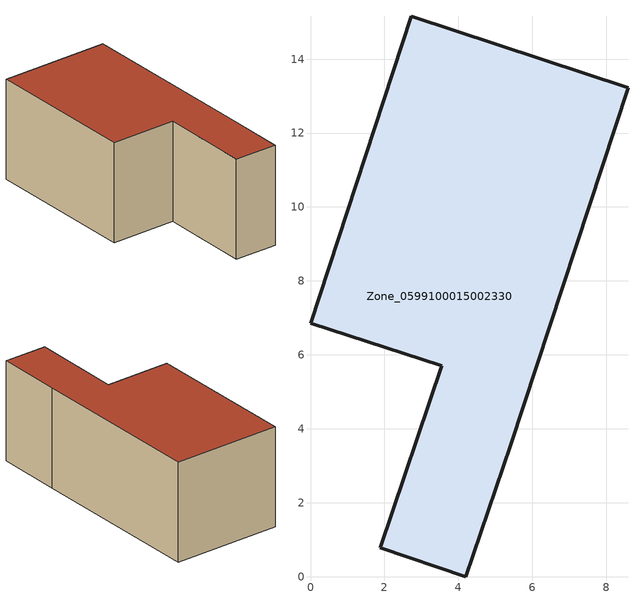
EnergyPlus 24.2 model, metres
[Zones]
Zone_0599100015002330
 floor ground (C_G): 2.72,15.16 8.59,13.23 5.42,3.56 4.2,0 1.89,0.79 3.55,5.7 0,6.86 z0.79
 wall outside (C_F): 8.59,13.23 2.72,15.16 0,6.86 3.55,5.7 1.89,0.79 4.2,0 5.42,3.56 8.59,13.23 z0.79:6.42
 roof outside (C_R): 5.42,3.56 8.59,13.23 2.72,15.16 0,6.86 3.55,5.7 1.89,0.79 4.2,0 z6.42
[BUILDING]
Pand.0599100015002330: North Axis=0; Terrain=City; Loads Convergence Tolerance Value=0.04; Temperature Convergence Tolerance Value=0.4; Solar Distribution=FullExterior; Maximum Number of Warmup Days=25; Minimum Number of Warmup Days=1
[Site:Location]
Rotterdam.The.Hague.AP_ZH_NLD Design_Conditions: Latitude=51.96; Longitude=4.45; Time Zone=1; Elevation=-4.5
[SITE:GROUNDTEMPERATURE:BUILDINGSURFACE]
18, 18, 18, 18, 18, 18, 18, 18, 18, 18, 18, 18
[MATERIAL] Thermal Absorptance=0.9; Solar Absorptance=0.7; Visible Absorptance=0.7
Name | Roughness | Thickness | Conductivity | Density | Specific Heat
G.TI.1965-1974 | MediumSmooth | 0.15 | 0.882353 | 540 | 1210
F.TI.1965-1974 | Rough | 0.3 | 0.697674 | 1920 | 840
R.TI.1965-1974 | MediumRough | 0.2 | 0.232558 | 1500 | 1000
[CONSTRUCTION]
C_G: G.TI.1965-1974
C_F: F.TI.1965-1974
C_R: R.TI.1965-1974
[ZONE]
Zone_0599100015002330: Type=1; Multiplier=1; Ceiling Height=Autocalculate; Volume=Autocalculate; Floor Area=autocalculate; Part of Total Floor Area=Yes
[ZONEINFILTRATION:DESIGNFLOWRATE]
Infil_Zone_0599100015002330: Zone or ZoneList or Space or SpaceList=Zone_0599100015002330; Schedule=AlwaysOn; Design Flow Rate Calculation Method=Flow/Area; Flow Rate per Floor Area=0.003; Constant Term Coefficient=1; Temperature Term Coefficient=0; Velocity Term Coefficient=0; Velocity Squared Term Coefficient=0
[HVACTEMPLATE:ZONE:IDEALLOADSAIRSYSTEM]
Zone_0599100015002330: Maximum Heating Supply Air Temperature=50; Minimum Cooling Supply Air Temperature=13; Maximum Heating Supply Air Humidity Ratio=0.0156; Minimum Cooling Supply Air Humidity Ratio=0.0077; Heating Limit=NoLimit; Cooling Limit=NoLimit; Dehumidification Control Type=ConstantSensibleHeatRatio; Cooling Sensible Heat Ratio=0.7; Dehumidification Setpoint=60; Humidification Control Type=None; Humidification Setpoint=30; Outdoor Air Method=None; Outdoor Air Flow Rate per Person=0.00944; Outdoor Air Flow Rate per Zone Floor Area=0; Outdoor Air Flow Rate per Zone=0; Demand Controlled Ventilation Type=None; Outdoor Air Economizer Type=NoEconomizer; Heat Recovery Type=None; Sensible Heat Recovery Effectiveness=0.7; Latent Heat Recovery Effectiveness=0.65
[ZONECONTROL:THERMOSTAT]
ThermostatControl_Zone_0599100015002330: Zone or ZoneList=Zone_0599100015002330; Control Type Schedule=DualSetpointControlType; Control 1=Thermostat_Zone_0599100015002330; Temperature Difference Between Cutout And Setpoint=0
[THERMOSTATSETPOINT:DUALSETPOINT]
Thermostat_Zone_0599100015002330: Heating Setpoint Temperature Schedule=HeatingSetpoint_Zone_0599100015002330; Cooling Setpoint Temperature Schedule=CoolingSetpoint_Zone_0599100015002330
[SCHEDULE:COMPACT]
HeatingSetpoint_Zone_0599100015002330: Through: 12/31, For: AllDays, Until: 24:00, 21
CoolingSetpoint_Zone_0599100015002330: Through: 12/31, For: AllDays, Until: 24:00, 24
DualSetpointControlType: Through: 12/31, For: AllDays, Until: 24:00, 4
AlwaysOn: Through: 12/31, For: AllDays, Until: 24:00, 1
